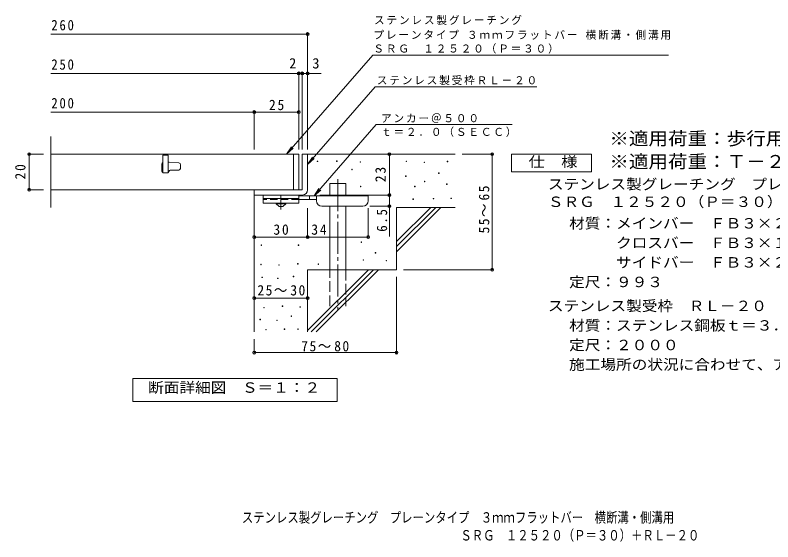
# Model space of a CAD drawing. Units: millimetres at full size; details may follow other scales. Extents: x -299 to 341, y -275 to 232.
# Drawn here: x -299.2 to 127, y -274.7 to 21.6 of the extents above; entities that cross this region are included whole.
import ezdxf
from ezdxf.enums import TextEntityAlignment as Align

# ---------------------------------------------------------------- set-up
doc = ezdxf.new("R2010")
doc.units = ezdxf.units.MM
doc.header["$LTSCALE"] = 2
doc.header["$PDMODE"] = 32
doc.header["$PDSIZE"] = 1.6
for name, pattern in [('CHAIN1', [8, 5, -1, 1, -1]), ('CHAIN2', [12, 9, -1, 1, -1]), ('DASHED2', [3, 2, -1]), ('DASHED3', [4, 3, -1])]:
    doc.linetypes.add(name, pattern=pattern)
for name, color, linetype, lineweight in [('D-0', 7, 'Continuous', 9), ('D-1', 2, 'Continuous', 9), ('D-2', 3, 'Continuous', 9), ('D-4', 7, 'Continuous', 9), ('D-5', 7, 'Continuous', 9), ('D-6', 6, 'Continuous', 9), ('D-9', 4, 'Continuous', 9)]:
    doc.layers.add(name, color=color, linetype=linetype, lineweight=lineweight)
doc.layers.add('F-5_F-5ﾚｲﾔ', color=2, linetype='Continuous')
doc.styles.add('ＭＳ ゴシック', font='')
doc.styles.get('ＭＳ ゴシック').set_extended_font_data('MS Gothic')

msp = doc.modelspace()

# ---------------------------------------------------------------- linework, layer by layer
at = {"layer": 'D-0'}
for points in [[(-129.286, -60.75), (-129.286, -60.45), (-128.986, -60.45), (-128.986, -60.75)], [(-118.458, -60.614), (-118.458, -60.314), (-118.158, -60.314), (-118.158, -60.614)], [(-105.194, -61.156), (-105.194, -60.856), (-104.894, -60.856), (-104.894, -61.156)], [(-79.342, -60.75), (-79.342, -60.45), (-79.042, -60.45), (-79.042, -60.75)], [(-69.191, -61.291), (-69.191, -60.991), (-68.891, -60.991), (-68.891, -61.291)], [(-56.197, -60.885), (-56.197, -60.585), (-55.897, -60.585), (-55.897, -60.885)], [(-109.931, -65.352), (-109.931, -65.051), (-109.631, -65.051), (-109.631, -65.352)], [(-61.07, -67.382), (-61.07, -67.082), (-60.77, -67.082), (-60.77, -67.382)], [(-79.613, -69.141), (-79.613, -68.841), (-79.313, -68.841), (-79.313, -69.141)], [(-69.055, -72.119), (-69.055, -71.819), (-68.755, -71.819), (-68.755, -72.119)], [(-105.058, -74.961), (-105.058, -74.661), (-104.758, -74.661), (-104.758, -74.961)], [(-74.605, -74.961), (-74.605, -74.661), (-74.305, -74.661), (-74.305, -74.961)], [(-56.603, -73.608), (-56.603, -73.308), (-56.303, -73.308), (-56.303, -73.608)], [(-75.552, -81.999), (-75.552, -81.699), (-75.252, -81.699), (-75.252, -81.999)], [(-64.047, -81.729), (-64.047, -81.429), (-63.747, -81.429), (-63.747, -81.729)], [(-54.167, -81.593), (-54.167, -81.293), (-53.867, -81.293), (-53.867, -81.593)], [(-104.652, -106.227), (-104.652, -105.927), (-104.352, -105.927), (-104.352, -106.227)], [(-160.915, -107.868), (-160.915, -107.568), (-160.615, -107.568), (-160.615, -107.868)], [(-139.978, -107.868), (-139.978, -107.568), (-139.678, -107.568), (-139.678, -107.868)], [(-96.667, -112.182), (-96.667, -111.882), (-96.367, -111.882), (-96.367, -112.182)], [(-161.067, -118.755), (-161.067, -118.455), (-160.767, -118.455), (-160.767, -118.755)], [(-150.942, -119.06), (-150.942, -118.76), (-150.642, -118.76), (-150.642, -119.06)], [(-140.359, -118.451), (-140.359, -118.151), (-140.059, -118.151), (-140.059, -118.451)], [(-128.878, -118.546), (-128.878, -118.246), (-128.578, -118.246), (-128.578, -118.546)], [(-103.569, -116.243), (-103.569, -115.943), (-103.269, -115.943), (-103.269, -116.243)], [(-90.576, -116.649), (-90.576, -116.349), (-90.276, -116.349), (-90.276, -116.649)], [(-160.458, -125.988), (-160.458, -125.688), (-160.158, -125.688), (-160.158, -125.988)], [(-151.627, -126.597), (-151.627, -126.297), (-151.327, -126.297), (-151.327, -126.597)], [(-142.795, -125.531), (-142.795, -125.231), (-142.495, -125.231), (-142.495, -125.531)], [(-159.393, -143.042), (-159.393, -142.742), (-159.093, -142.742), (-159.093, -143.042)], [(-149.038, -142.281), (-149.038, -141.981), (-148.738, -141.981), (-148.738, -142.281)], [(-139.065, -142.661), (-139.065, -142.361), (-138.765, -142.361), (-138.765, -142.661)], [(-144.013, -147.838), (-144.013, -147.538), (-143.713, -147.538), (-143.713, -147.838)], [(-161.524, -149.742), (-161.524, -149.442), (-161.224, -149.442), (-161.224, -149.742)], [(-152.084, -150.199), (-152.084, -149.899), (-151.784, -149.899), (-151.784, -150.199)], [(-158.25, -155.452), (-158.25, -155.152), (-157.95, -155.152), (-157.95, -155.452)], [(-147.896, -155.147), (-147.896, -154.847), (-147.596, -154.847), (-147.596, -155.147)], [(-140.283, -155.147), (-140.283, -154.847), (-139.983, -154.847), (-139.983, -155.147)]]:
    msp.add_lwpolyline(points, close=True, dxfattribs=at)
at = {"layer": 'D-1'}
for p, q in [((-137.711, -56.56), (-137.711, -76.56)), ((-137.711, -56.56), (-134.711, -56.56)), ((-134.711, -76.56), (-134.711, -56.56)), ((-137.711, -76.56), (-164.711, -76.56)), ((-164.711, -79.56), (-164.711, -76.56)), ((-164.711, -79.56), (-138.711, -79.56)), ((-138.711, -79.56), (-137.711, -79.56))]:
    msp.add_line(p, q, dxfattribs=at)
msp.add_arc((-137.711, -76.56), 3, 270, 0, dxfattribs=at)
at = {"layer": 'D-2'}
for p, q in [((-279.245, -86.56), (-279.245, -46.56)), ((-139.711, -56.56), (-279.245, -56.56)), ((-216.211, -57.06), (-216.211, -67.06)), ((-213.211, -57.06), (-216.211, -57.06)), ((-213.211, -57.06), (-213.211, -67.06)), ((-142.711, -56.56), (-142.711, -76.56)), ((-139.711, -56.56), (-139.711, -76.56)), ((-216.711, -62.06), (-216.711, -66.06)), ((-212.749, -61.06), (-213.211, -61.06)), ((-212.673, -61.063), (-207.134, -61.489)), ((-206.211, -64.56), (-206.211, -62.486)), ((-213.211, -67.06), (-216.211, -67.06)), ((-211.961, -65.56), (-207.211, -65.56)), ((-279.245, -76.56), (-139.711, -76.56))]:
    msp.add_line(p, q, dxfattribs=at)
for centre, radius, start, end in [((-215.711, -62.06), 1, 120.00092, 180), ((-212.749, -62.06), 1, 85.60146, 90), ((-207.211, -62.486), 1, 0, 85.60141), ((-215.711, -66.06), 1, 180, 270), ((-213.461, -66.31), 0.75, 270, 0), ((-211.961, -66.31), 0.75, 90, 180), ((-207.211, -64.56), 1, 270, 0)]:
    msp.add_arc(centre, radius, start, end, dxfattribs=at)
at = {"layer": 'D-4'}
for p, q in [((-279.245, 11.014), (-134.711, 11.014)), ((-134.711, -53.969), (-134.711, 11.614)), ((-279.245, -11.126), (-139.711, -11.126)), ((-139.711, -53.969), (-139.711, -10.526)), ((-139.711, -11.126), (-138.711, -11.126)), ((-138.711, -11.126), (-127.179, -11.126)), ((-137.711, -53.969), (-137.711, -10.526)), ((-279.245, -32.876), (-164.711, -32.876)), ((-164.711, -53.969), (-164.711, -32.276)), ((-164.711, -32.876), (-139.711, -32.876)), ((-291.925, -56.56), (-283.245, -56.56)), ((-291.325, -56.56), (-291.325, -76.56)), ((-88.718, -79.56), (-88.718, -56.56)), ((-30.358, -56.56), (-47.711, -56.56)), ((-30.958, -56.56), (-30.958, -121.56)), ((-291.925, -76.56), (-283.245, -76.56)), ((-127.909, -79.56), (-88.118, -79.56)), ((-88.718, -79.56), (-88.718, -102.91)), ((-134.709, -103.78), (-134.709, -86.859)), ((-100.709, -103.78), (-100.709, -86.859)), ((-88.118, -85.859), (-99.709, -85.859)), ((-30.358, -121.56), (-80.711, -121.56)), ((-84.711, -168.83), (-84.711, -125.56)), ((-164.711, -137.511), (-134.711, -137.511)), ((-164.711, -168.83), (-164.711, -160.56)), ((-164.711, -168.23), (-84.711, -168.23))]:
    msp.add_line(p, q, dxfattribs=at)
msp.add_lwpolyline([(-164.709, -103.18), (-134.709, -103.18), (-100.709, -103.18)], dxfattribs=at)
for p in [(-134.711, 11.014), (-139.711, -11.126), (-137.711, -11.126), (-134.711, -11.126), (-164.711, -32.876), (-139.711, -32.876), (-291.325, -56.56), (-88.718, -56.56), (-30.958, -56.56), (-291.325, -76.56), (-88.718, -79.56), (-88.718, -85.859), (-164.709, -103.18), (-134.709, -103.18), (-100.709, -103.18), (-30.958, -121.56), (-164.711, -137.511), (-134.711, -137.511), (-164.711, -168.23), (-84.711, -168.23)]:
    msp.add_point(p, dxfattribs=at)
at = {"layer": 'D-5'}
for p, q in [((-98.058, -0.836), (68.202, -0.836)), ((-96.693, -18.712), (-5.774, -18.712)), ((-96.177, -39.95), (-131.087, -80.059)), ((-96.177, -39.95), (-19.681, -39.95)), ((-146.558, -56.56), (-142.811, -53.249)), ((-134.711, -62.392), (-131.949, -58.225)), ((-131.087, -80.059), (-128.325, -75.892)), ((-131.087, -80.059), (-127.34, -76.749))]:
    msp.add_line(p, q, dxfattribs=at)
for points in [[(-98.058, -0.836), (-146.558, -56.56), (-143.796, -52.392)], [(-96.693, -18.712), (-134.711, -62.392), (-130.964, -59.082)]]:
    msp.add_lwpolyline(points, dxfattribs=at)
for points in [[(-19.998, -66.56), (-19.998, -56.56), (25.002, -56.56), (25.002, -66.56)], [(-233.11, -195.748), (-233.11, -182.748), (-118.11, -182.748), (-118.11, -195.748)]]:
    msp.add_lwpolyline(points, close=True, dxfattribs=at)
at = {"layer": 'D-6'}
for p, q in [((-134.711, -56.56), (-51.711, -56.56)), ((-122.252, -80.059), (-122.252, -73.059)), ((-122.252, -73.059), (-113.252, -73.059)), ((-113.252, -80.059), (-113.252, -73.059)), ((-164.711, -79.56), (-164.711, -156.56)), ((-122.252, -121.56), (-122.252, -85.859)), ((-113.252, -121.56), (-113.252, -85.859)), ((-84.711, -105.762), (-65.509, -86.56)), ((-84.711, -86.56), (-51.711, -86.56)), ((-84.711, -108.59), (-62.681, -86.56)), ((-84.711, -86.56), (-84.711, -121.56)), ((-84.711, -111.418), (-59.852, -86.56)), ((-134.711, -121.56), (-134.711, -156.56)), ((-134.711, -121.56), (-84.711, -121.56)), ((-134.711, -155.761), (-100.509, -121.56)), ((-132.681, -156.56), (-97.681, -121.56)), ((-129.853, -156.56), (-94.853, -121.56))]:
    msp.add_line(p, q, dxfattribs=at)
at = {"layer": 'D-6', "linetype": 'CHAIN2'}
msp.add_line((-117.752, -70.597), (-117.752, -144.226), dxfattribs=at)
at = {"layer": 'D-6', "linetype": 'DASHED3'}
for p, q in [((-122.252, -142.06), (-122.252, -121.56)), ((-113.252, -121.56), (-113.252, -142.06))]:
    msp.add_line(p, q, dxfattribs=at)
at = {"layer": 'D-9', "color": 3}
for p, q in [((-159.709, -79.56), (-159.709, -84.06)), ((-139.709, -79.56), (-159.709, -79.56)), ((-139.709, -79.56), (-139.709, -84.06)), ((-139.709, -81.56), (-159.709, -81.56)), ((-139.709, -84.06), (-159.709, -84.06))]:
    msp.add_line(p, q, dxfattribs=at)
at = {"layer": 'D-9', "linetype": 'CHAIN1'}
msp.add_line((-149.709, -87.607), (-149.709, -79.56), dxfattribs=at)
at = {"layer": 'D-9'}
for p, q in [((-100.709, -80.059), (-139.709, -80.059)), ((-133.709, -82.059), (-133.709, -80.059)), ((-129.709, -82.859), (-129.709, -80.059)), ((-100.709, -82.859), (-100.709, -80.059)), ((-129.704, -82.059), (-139.709, -82.059)), ((-126.709, -85.859), (-103.709, -85.859))]:
    msp.add_line(p, q, dxfattribs=at)
at = {"layer": 'D-9', "color": 3, "linetype": 'DASHED2'}
msp.add_line((-139.709, -82.06), (-159.709, -82.06), dxfattribs=at)
at = {"layer": 'D-9', "color": 2}
for p, q in [((-152.459, -84.559), (-152.459, -84.06)), ((-152.459, -84.559), (-150.709, -86.059)), ((-152.459, -84.559), (-146.959, -84.559)), ((-148.709, -86.059), (-146.959, -84.559)), ((-146.959, -84.559), (-146.959, -84.06)), ((-150.709, -86.059), (-148.709, -86.059))]:
    msp.add_line(p, q, dxfattribs=at)
at = {"layer": 'D-9'}
for centre, start, end in [((-126.709, -82.859), 180, 270), ((-103.709, -82.859), 270, 0)]:
    msp.add_arc(centre, 3, start, end, dxfattribs=at)

# ---------------------------------------------------------------- texts
at = {"layer": 'D-4', "color": 2, "style": 'ＭＳ ゴシック'}
for s, p in [('2', (-145.079, -10.126)), ('3', (-132.051, -10.126))]:
    msp.add_text(s, height=5.865, dxfattribs=at).set_placement(p, align=Align.BOTTOM_LEFT)
at = {"layer": 'D-4', "color": 2, "char_height": 5.865, "attachment_point": 7, "style": 'ＭＳ ゴシック'}
for s, insert in [('\\T1.27;\\W0.9;260', (-278.871, 13.014)), ('\\T1.27;\\W0.9;250', (-278.871, -9.126)), ('\\T1.27;\\W0.9;200', (-278.871, -30.876)), ('\\T1.27;\\W0.95;25', (-156.461, -31.876)), ('\\T1.27;\\W0.95;30', (-153.959, -101.98)), ('\\T1.27;\\W0.95;34', (-132.636, -101.98)), ('\\T1.22;\\W0.95;25～30', (-162.961, -136.129)), ('\\T1.22;\\W0.95;75～80', (-138.284, -167.576))]:
    msp.add_mtext(s, dxfattribs=dict(at, insert=insert))
at = {"layer": 'D-4', "color": 2, "char_height": 5.865, "attachment_point": 7, "rotation": 90, "style": 'ＭＳ ゴシック'}
for s, insert in [('\\T1.27;\\W0.95;20', (-293.325, -70.81)), ('\\T1.27;\\W0.95;23', (-90.718, -72.31)), ('\\T1.22;\\W0.95;55～65', (-32.48, -101.161)), ('\\T1.27;\\W0.9;6.5', (-89.918, -100.198))]:
    msp.add_mtext(s, dxfattribs=dict(at, insert=insert))
at = {"layer": 'D-5', "color": 3, "style": 'ＭＳ ゴシック', "width": 1.1}
for s, p in [('※適用荷重：歩行用（横断溝用）', (35.002, -53.623)), ('※適用荷重：Ｔ－２（側溝用）', (35.002, -66.56))]:
    msp.add_text(s, height=7.331, dxfattribs=at).set_placement(p, align=Align.BOTTOM_LEFT)
at = {"layer": 'D-5', "color": 2, "style": 'ＭＳ ゴシック'}
for s, width, p in [('仕\u3000様', 1.15, (-10.498, -65.56)), ('ステンレス製グレーチング\u3000プレーンタイプ\u3000３ｍｍフラットバー\u3000横断溝・側溝用', 1.1, (0.42, -78.144)), ('ＳＲＧ\u3000１２５２０（Ｐ＝３０）', 1.1, (0.42, -88.035)), ('材質：メインバー\u3000ＦＢ３×２０（ＳＵＳ３０４）', 1.1, (12.363, -100.144)), ('\u3000\u3000\u3000クロスバー\u3000ＦＢ３×１０（ＳＵＳ３０４）', 1.1, (12.363, -111.144)), ('\u3000\u3000\u3000サイドバー\u3000ＦＢ３×２０（ＳＵＳ３０４）', 1.1, (12.363, -122.144)), ('定尺：９９３', 1.1, (12.363, -133.144)), ('ステンレス製受枠\u3000ＲＬ－２０', 1.1, (0.42, -146.604)), ('材質：ステンレス鋼板ｔ＝３．０（ＳＵＳ３０４）', 1.1, (12.363, -157.604)), ('定尺：２０００', 1.1, (12.363, -168.604)), ('施工場所の状況に合わせて、アンカーをプライヤー等で折り曲げてご使用ください。', 1.1, (12.363, -179.604)), ('断面詳細図\u3000Ｓ＝１：２', 1.1, (-224.425, -192.554))]:
    msp.add_text(s, height=5.865, dxfattribs=dict(at, width=width)).set_placement(p, align=Align.BOTTOM_LEFT)
at = {"layer": 'D-5', "char_height": 4.399, "attachment_point": 7, "style": 'ＭＳ ゴシック'}
for s, insert in [('\\T1.17;ステンレス製グレーチング', (-97.396, 16.098)), ('\\T1.17;プレーンタイプ\\~３ｍｍフラットバー\\~横断溝・側溝用', (-97.706, 7.766)), ('\\T1.17;ＳＲＧ\u3000１２５２０（Ｐ＝３０）', (-97.75, 0.004)), ('\\T1.17;ステンレス製受枠ＲＬ－２０', (-95.816, -17.76)), ('\\T1.17;アンカー＠５００', (-93.448, -39.018)), ('\\T1.17;ｔ＝２．０（ＳＥＣＣ）', (-93.448, -46.882))]:
    msp.add_mtext(s, dxfattribs=dict(at, insert=insert))
at = {"layer": 'F-5_F-5ﾚｲﾔ', "style": 'ＭＳ ゴシック', "width": 0.8}
for s, p in [('ステンレス製グレーチング\u3000プレーンタイプ\u3000３ｍｍフラットバー\u3000横断溝・側溝用', (-171.715, -265.615)), ('ＳＲＧ\u3000１２５２０（Ｐ＝３０）＋ＲＬ－２０', (-48.794, -275.645))]:
    msp.add_text(s, height=5.865, dxfattribs=at).set_placement(p, align=Align.BOTTOM_LEFT)

doc.saveas('drawing.dxf')
